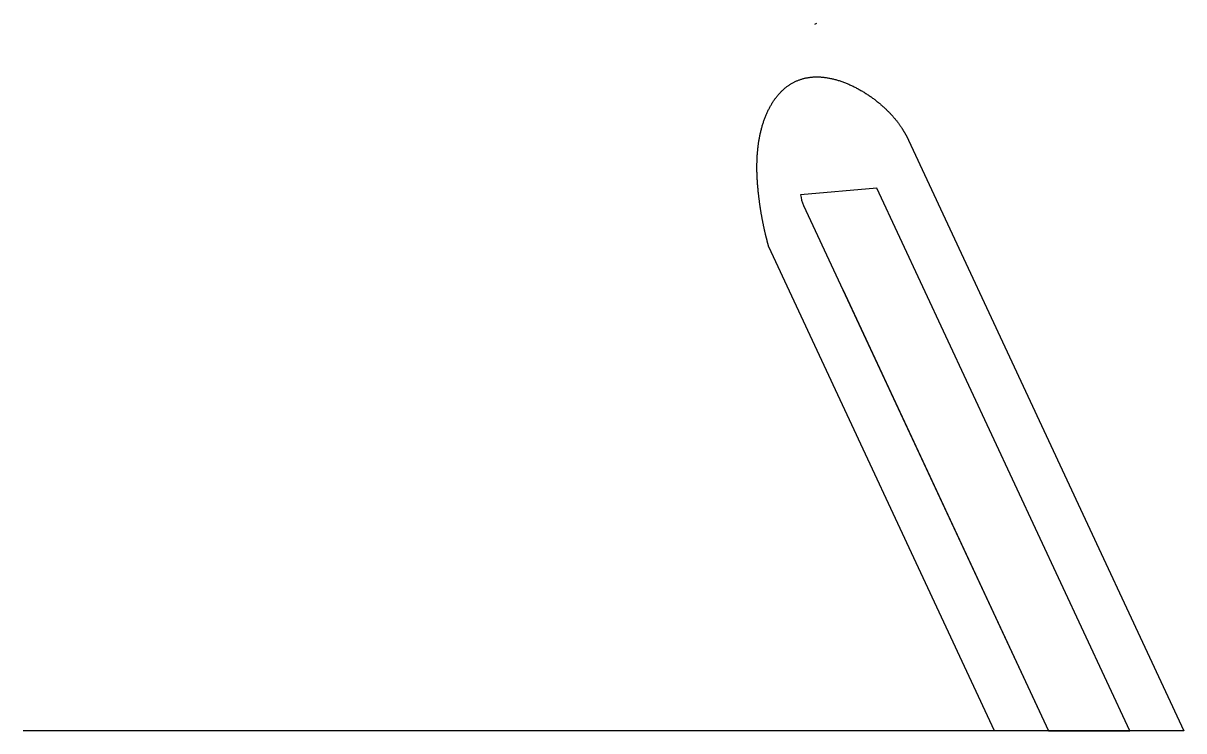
# Model space of a CAD drawing. Header units: millimetres. Extents: x 0 to 23.7, y 0 to 14.4.
import ezdxf

# ---------------------------------------------------------------- set-up
doc = ezdxf.new("R2010")
doc.units = ezdxf.units.MM
doc.layers.get('0').update_dxf_attribs({"linetype": 'CONTINUOUS'})

msp = doc.modelspace()

# ---------------------------------------------------------------- linework, layer by layer
for p, q in [((16.152, 14.416), (16.193, 14.435)), ((18.064, 12.051), (23.683, 0)), ((19.818, 0), (15.215, 9.871)), ((16.724, 9), (20.921, 0)), ((20.921, 0), (0, 0)), ((23.683, 0), (19.818, 0))]:
    msp.add_line(p, q)
msp.add_lwpolyline([(17.417, 11.072), (15.865, 10.937, 0.087489), (15.923, 10.718), (20.921, 0), (22.58, 0)], format="xyb", close=True)
msp.add_open_spline([(15.215, 9.871), (15.203, 9.913), (15.18, 9.998), (15.147, 10.128), (15.106, 10.308), (15.061, 10.544), (15.023, 10.79), (14.993, 11.046), (14.973, 11.311), (14.969, 11.582), (14.984, 11.858), (15.024, 12.134), (15.092, 12.403), (15.192, 12.659), (15.326, 12.889), (15.493, 13.083), (15.692, 13.23), (15.918, 13.321), (16.167, 13.354), (16.43, 13.331), (16.698, 13.258), (16.96, 13.146), (17.209, 13.003), (17.436, 12.839), (17.638, 12.66), (17.812, 12.468), (17.927, 12.306), (18.001, 12.18), (18.044, 12.095), (18.064, 12.051)], degree=5)

doc.saveas('drawing.dxf')
